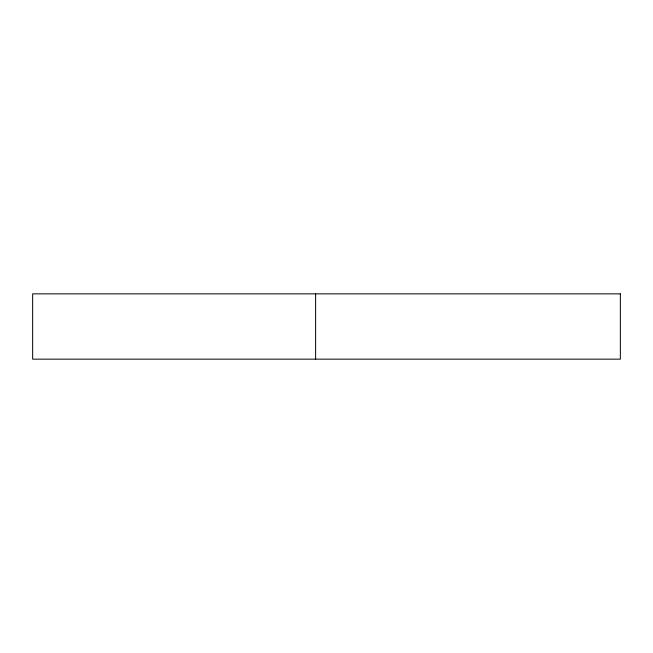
<?xml version="1.0" encoding="UTF-8"?>
<svg xmlns="http://www.w3.org/2000/svg" width="653" height="653" viewBox="0 0 653 653"><rect width="100%" height="100%" fill="white"/><g stroke="black" fill="none" stroke-linecap="round" stroke-linejoin="round"><path stroke-width="0.98" d="M315.619 293.85L315.619 359.15M620.35 293.85L32.65 293.85L32.65 359.15L620.35 359.15L620.35 293.85"/></g></svg>
